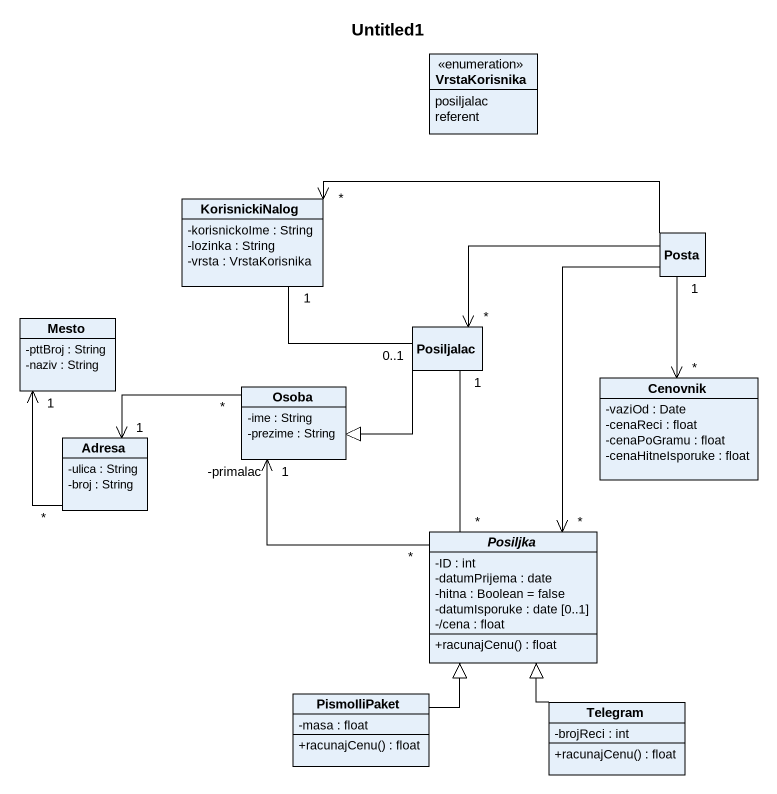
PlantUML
@startuml
title Untitled1
hide circle
hide empty members
skinparam classAttributeIconSize 0
enum VrstaKorisnika {
  posiljalac
  referent
}
class KorisnickiNalog {
  -korisnickoIme : String
  -lozinka : String
  -vrsta : VrstaKorisnika
}
class Posta
class Mesto {
  -pttBroj : String
  -naziv : String
}
class Posiljalac
class Osoba {
  -ime : String
  -prezime : String
}
class Cenovnik {
  -vaziOd : Date
  -cenaReci : float
  -cenaPoGramu : float
  -cenaHitneIsporuke : float
}
class Adresa {
  -ulica : String
  -broj : String
}
abstract class Posiljka {
  -ID : int
  -datumPrijema : date
  -hitna : Boolean = false
  -datumIsporuke : date [0..1]
  -/cena : float
  +racunajCenu() : float
}
class PismoIliPaket {
  -masa : float
  +racunajCenu() : float
}
class Telegram {
  -brojReci : int
  +racunajCenu() : float
}
Posta -left-> "*" KorisnickiNalog
Posta -left-> "*" Posiljalac
Posta "1" --> "*" Cenovnik
Posta --> "*" Posiljka
Posiljalac "0..1" -left- "1" KorisnickiNalog
Posiljalac -left-|> Osoba
Posiljalac "1" -- "*" Posiljka
Osoba "*" -left-> "1" Adresa
Adresa "*" -up-> "1" Mesto
Posiljka "*" -up-> "1\n-primalac" Osoba
PismoIliPaket -up-|> Posiljka
Telegram -up-|> Posiljka
@enduml
